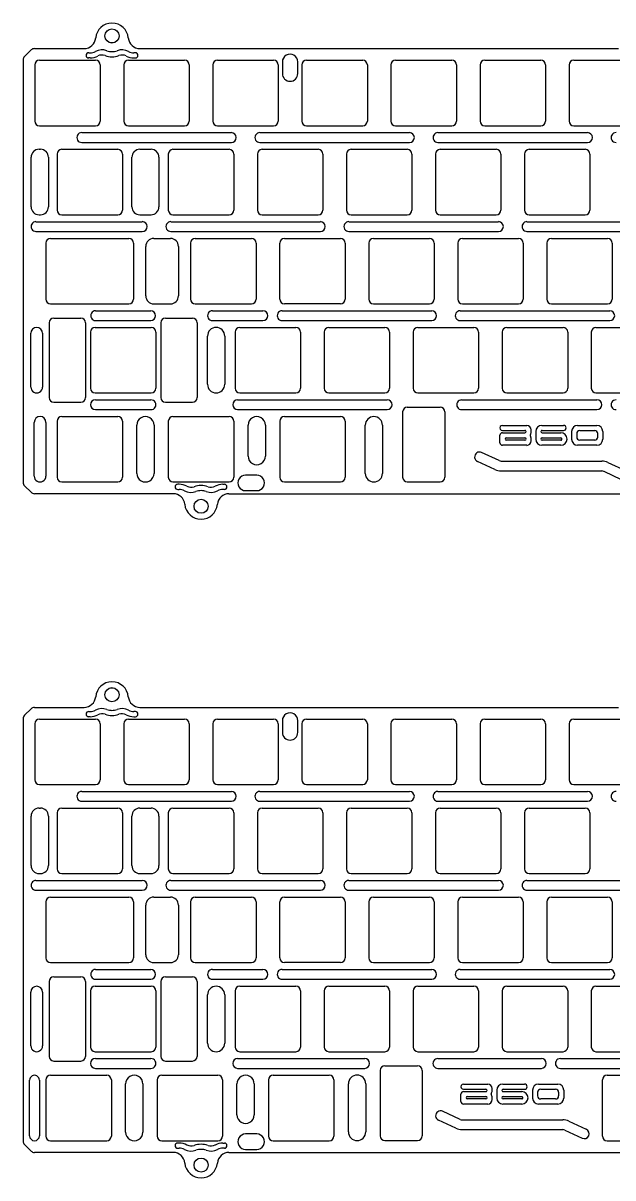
# Model space of a CAD drawing. Extents: x -143 to 143, y -343 to 53.
# Drawn here: x -142.8 to -16.7, y -193.9 to 53 of the extents above; entities that cross this region are included whole.
import ezdxf

# ---------------------------------------------------------------- set-up
doc = ezdxf.new("R2010")
doc.units = 0
doc.header["$MEASUREMENT"] = 0
doc.linetypes.add('solid', pattern=[0])

msp = doc.modelspace()

# ---------------------------------------------------------------- linework, layer by layer
at = {"linetype": 'solid'}
for p, q in [((-142.56, 45.89), (-141.14, 47.31)), ((-140.44, 47.6), (-129.8, 47.6)), ((-117.85, 47.6), (-15.5, 47.6)), ((-142.85, 45.19), (-142.85, -45.19)), ((-139.35, 45.1), (-127.35, 45.1)), ((-128.51, 45.6), (-128.83, 45.6)), ((-128.82, 46.7), (-128.51, 46.7)), ((-120.3, 45.1), (-108.3, 45.1)), ((-118.83, 46.7), (-119.14, 46.7)), ((-119.14, 45.6), (-118.82, 45.6)), ((-101.25, 45.1), (-89.25, 45.1)), ((-87.38, 44.75), (-87.38, 42.25)), ((-84.08, 42.25), (-84.08, 44.75)), ((-82.2, 45.1), (-70.2, 45.1)), ((-63.15, 45.1), (-51.15, 45.1)), ((-44.1, 45.1), (-32.1, 45.1)), ((-25.05, 45.1), (-13.05, 45.1)), ((-140.35, 44.1), (-140.35, 32.1)), ((-126.35, 44.1), (-126.35, 32.1)), ((-121.3, 44.1), (-121.3, 32.1)), ((-107.3, 44.1), (-107.3, 32.1)), ((-102.25, 44.1), (-102.25, 32.1)), ((-88.25, 44.1), (-88.25, 32.1)), ((-83.2, 44.1), (-83.2, 32.1)), ((-69.2, 44.1), (-69.2, 32.1)), ((-64.15, 44.1), (-64.15, 32.1)), ((-50.15, 44.1), (-50.15, 32.1)), ((-45.1, 44.1), (-45.1, 32.1)), ((-31.1, 44.1), (-31.1, 32.1)), ((-26.05, 44.1), (-26.05, 32.1)), ((-139.35, 31.1), (-127.35, 31.1)), ((-120.3, 31.1), (-108.3, 31.1)), ((-101.25, 31.1), (-89.25, 31.1)), ((-82.2, 31.1), (-70.2, 31.1)), ((-63.15, 31.1), (-51.15, 31.1)), ((-44.1, 31.1), (-32.1, 31.1)), ((-25.05, 31.1), (-13.05, 31.1)), ((-130.3, 29.62), (-98.3, 29.62)), ((-130.3, 27.52), (-98.3, 27.52)), ((-92.2, 29.62), (-60.2, 29.62)), ((-92.2, 27.52), (-60.2, 27.52)), ((-54.1, 29.62), (-22.1, 29.62)), ((-54.1, 27.52), (-22.1, 27.52)), ((-139.44, 26.05), (-139.14, 26.05)), ((-135.59, 25.05), (-135.59, 13.05)), ((-134.59, 26.05), (-122.59, 26.05)), ((-121.59, 25.05), (-121.59, 13.05)), ((-117.88, 26.05), (-115.48, 26.05)), ((-111.78, 25.05), (-111.78, 13.05)), ((-110.78, 26.05), (-98.78, 26.05)), ((-97.78, 25.05), (-97.78, 13.05)), ((-92.72, 25.05), (-92.72, 13.05)), ((-91.72, 26.05), (-79.72, 26.05)), ((-78.72, 25.05), (-78.72, 13.05)), ((-73.67, 25.05), (-73.67, 13.05)), ((-72.67, 26.05), (-60.67, 26.05)), ((-59.67, 25.05), (-59.67, 13.05)), ((-54.62, 25.05), (-54.62, 13.05)), ((-53.62, 26.05), (-41.62, 26.05)), ((-40.62, 25.05), (-40.62, 13.05)), ((-35.58, 25.05), (-35.58, 13.05)), ((-34.58, 26.05), (-22.57, 26.05)), ((-21.57, 25.05), (-21.57, 13.05)), ((-141.14, 13.75), (-141.14, 24.35)), ((-137.44, 24.35), (-137.44, 13.75)), ((-119.58, 13.75), (-119.58, 24.35)), ((-113.78, 24.35), (-113.78, 13.75)), ((-140.09, 10.57), (-117.35, 10.57)), ((-139.44, 12.05), (-139.14, 12.05)), ((-134.59, 12.05), (-122.59, 12.05)), ((-117.88, 12.05), (-115.48, 12.05)), ((-111.25, 10.57), (-79.25, 10.57)), ((-110.78, 12.05), (-98.78, 12.05)), ((-91.72, 12.05), (-79.72, 12.05)), ((-73.15, 10.57), (-41.15, 10.57)), ((-72.67, 12.05), (-60.67, 12.05)), ((-53.62, 12.05), (-41.62, 12.05)), ((-35.05, 10.57), (-3.05, 10.57)), ((-34.58, 12.05), (-22.57, 12.05)), ((-140.09, 8.47), (-117.35, 8.47)), ((-111.25, 8.47), (-79.25, 8.47)), ((-73.15, 8.47), (-41.15, 8.47)), ((-35.05, 8.47), (-3.05, 8.47)), ((-137.97, 6), (-137.97, -6)), ((-136.97, 7), (-120.21, 7)), ((-119.21, 6), (-119.21, -6)), ((-116.61, -5.3), (-116.61, 5.3)), ((-114.91, 7), (-111.31, 7)), ((-109.61, 5.3), (-109.61, -5.3)), ((-107.01, 6), (-107.01, -6)), ((-106.01, 7), (-94.01, 7)), ((-93.01, 6), (-93.01, -6)), ((-87.96, -6), (-87.96, 6)), ((-86.96, 7), (-74.96, 7)), ((-73.96, 6), (-73.96, -6)), ((-68.91, 6), (-68.91, -6)), ((-67.91, 7), (-55.91, 7)), ((-54.91, 6), (-54.91, -6)), ((-49.86, 6), (-49.86, -6)), ((-48.86, 7), (-36.86, 7)), ((-35.86, 6), (-35.86, -6)), ((-30.81, 6), (-30.81, -6)), ((-29.81, 7), (-17.81, 7)), ((-16.81, 6), (-16.81, -6)), ((-136.97, -7), (-120.21, -7)), ((-114.91, -7), (-111.31, -7)), ((-106.01, -7), (-94.01, -7)), ((-74.96, -7), (-86.96, -7)), ((-67.91, -7), (-55.91, -7)), ((-48.86, -7), (-36.86, -7)), ((-29.81, -7), (-17.81, -7)), ((-127.34, -8.47), (-115.54, -8.47)), ((-102.34, -8.47), (-91.54, -8.47)), ((-87.44, -8.47), (-55.44, -8.47)), ((-49.34, -8.47), (-17.34, -8.47)), ((-137.28, -11.05), (-137.28, -27.05)), ((-136.28, -10.05), (-130.48, -10.05)), ((-129.48, -11.05), (-129.48, -27.05)), ((-127.44, -12.05), (-115.44, -12.05)), ((-127.34, -10.57), (-115.54, -10.57)), ((-113.41, -11.05), (-113.41, -27.05)), ((-112.41, -10.05), (-106.61, -10.05)), ((-105.61, -11.05), (-105.61, -27.05)), ((-102.34, -10.57), (-91.54, -10.57)), ((-96.49, -12.05), (-84.49, -12.05)), ((-87.44, -10.57), (-55.44, -10.57)), ((-77.44, -12.05), (-65.44, -12.05)), ((-58.39, -12.05), (-46.39, -12.05)), ((-49.34, -10.57), (-17.34, -10.57)), ((-39.34, -12.05), (-27.34, -12.05)), ((-20.29, -12.05), (-8.29, -12.05)), ((-141.19, -24.8), (-141.19, -13.3)), ((-138.69, -13.3), (-138.69, -24.8)), ((-128.44, -13.05), (-128.44, -25.05)), ((-114.44, -13.05), (-114.44, -25.05)), ((-103.4, -24.2), (-103.4, -13.9)), ((-99.7, -13.9), (-99.7, -24.2)), ((-97.49, -13.05), (-97.49, -25.05)), ((-83.49, -13.05), (-83.49, -25.05)), ((-78.44, -13.05), (-78.44, -25.05)), ((-64.44, -13.05), (-64.44, -25.05)), ((-59.39, -13.05), (-59.39, -25.05)), ((-45.39, -13.05), (-45.39, -25.05)), ((-40.34, -13.05), (-40.34, -25.05)), ((-26.34, -13.05), (-26.34, -25.05)), ((-21.29, -13.05), (-21.29, -25.05)), ((-127.44, -26.05), (-115.44, -26.05)), ((-96.49, -26.05), (-84.49, -26.05)), ((-77.44, -26.05), (-65.44, -26.05)), ((-58.39, -26.05), (-46.39, -26.05)), ((-39.34, -26.05), (-27.34, -26.05)), ((-20.29, -26.05), (-8.29, -26.05)), ((-136.28, -28.05), (-130.48, -28.05)), ((-127.39, -27.53), (-115.49, -27.53)), ((-127.39, -29.63), (-115.49, -29.63)), ((-112.41, -28.05), (-106.61, -28.05)), ((-96.96, -27.53), (-64.96, -27.53)), ((-96.96, -29.63), (-64.96, -29.63)), ((-60.65, -29.1), (-53.65, -29.1)), ((-49.03, -27.53), (-20.08, -27.53)), ((-49.03, -29.63), (-20.08, -29.63)), ((-135.59, -32.1), (-135.59, -44.1)), ((-134.59, -31.1), (-122.59, -31.1)), ((-121.59, -32.1), (-121.59, -44.1)), ((-111.78, -32.1), (-111.78, -44.1)), ((-110.78, -31.1), (-98.78, -31.1)), ((-97.78, -32.1), (-97.78, -44.1)), ((-87.96, -32.1), (-87.96, -44.1)), ((-86.96, -31.1), (-74.96, -31.1)), ((-73.96, -32.1), (-73.96, -44.1)), ((-61.65, -30.1), (-61.65, -44.1)), ((-52.65, -30.1), (-52.65, -44.1)), ((-140.47, -43.85), (-140.47, -32.35)), ((-137.97, -32.35), (-137.97, -43.85)), ((-118.53, -43.25), (-118.53, -32.95)), ((-114.83, -32.95), (-114.83, -43.25)), ((-94.72, -39.55), (-94.72, -32.95)), ((-91.02, -32.95), (-91.02, -39.55)), ((-69.66, -43.25), (-69.66, -32.95)), ((-65.96, -32.95), (-65.96, -43.25)), ((-40.28, -34.58), (-35.48, -34.58)), ((-40.28, -32.99), (-35.11, -32.99)), ((-40.28, -34.09), (-35.48, -34.09)), ((-34.13, -34.39), (-34.13, -33.96)), ((-33.17, -34.28), (-33.17, -35.97)), ((-31.88, -32.99), (-27.22, -32.99)), ((-31.83, -34.09), (-27.22, -34.09)), ((-31.83, -34.58), (-27.82, -34.58)), ((-25.52, -34.28), (-25.52, -35.97)), ((-24.22, -32.99), (-20.12, -32.99)), ((-23.77, -34.09), (-20.57, -34.09)), ((-18.83, -34.28), (-18.83, -35.97)), ((-40.83, -36.71), (-40.83, -35.12)), ((-39.48, -35.67), (-35.48, -35.67)), ((-35.48, -36.16), (-39.48, -36.16)), ((-34.13, -36.29), (-34.13, -35.86)), ((-31.83, -35.67), (-27.82, -35.67)), ((-27.82, -36.16), (-31.83, -36.16)), ((-24.42, -34.74), (-24.42, -35.51)), ((-20.57, -36.16), (-23.77, -36.16)), ((-19.93, -34.74), (-19.93, -35.51)), ((-41.03, -40.53), (-44.76, -38.79)), ((-35.11, -37.26), (-40.28, -37.26)), ((-27.82, -37.26), (-31.88, -37.26)), ((-20.12, -37.26), (-24.22, -37.26)), ((-41.91, -42.43), (-45.64, -40.7)), ((-40.6, -40.62), (-19.05, -40.62)), ((-17.74, -40.92), (-14.01, -42.65)), ((-92.87, -43.65), (-95.25, -43.65)), ((-40.6, -42.72), (-19.05, -42.72)), ((-18.62, -42.82), (-14.89, -44.56)), ((-142.56, -45.89), (-141.14, -47.31)), ((-134.59, -45.1), (-122.59, -45.1)), ((-110.78, -45.1), (-98.78, -45.1)), ((-109.46, -45.6), (-109.78, -45.6)), ((-109.78, -46.7), (-109.46, -46.7)), ((-100.09, -45.6), (-99.77, -45.6)), ((-99.78, -46.7), (-100.09, -46.7)), ((-86.96, -45.1), (-74.96, -45.1)), ((-60.65, -45.1), (-53.65, -45.1)), ((-110.75, -47.6), (-140.44, -47.6)), ((-98.8, -47.6), (98.8, -47.6)), ((-95.25, -46.95), (-92.87, -46.95)), ((-142.56, -95), (-141.14, -93.59)), ((-140.44, -93.3), (-129.8, -93.3)), ((-117.85, -93.3), (-15.5, -93.3)), ((-142.85, -95.71), (-142.85, -186.08)), ((-139.35, -95.8), (-127.35, -95.8)), ((-128.51, -95.3), (-128.83, -95.3)), ((-128.82, -94.2), (-128.51, -94.2)), ((-120.3, -95.8), (-108.3, -95.8)), ((-118.83, -94.2), (-119.14, -94.2)), ((-119.14, -95.3), (-118.82, -95.3)), ((-101.25, -95.8), (-89.25, -95.8)), ((-87.38, -96.15), (-87.38, -98.65)), ((-84.08, -98.65), (-84.08, -96.15)), ((-82.2, -95.8), (-70.2, -95.8)), ((-63.15, -95.8), (-51.15, -95.8)), ((-44.1, -95.8), (-32.1, -95.8)), ((-25.05, -95.8), (-13.05, -95.8)), ((-140.35, -96.8), (-140.35, -108.8)), ((-126.35, -96.8), (-126.35, -108.8)), ((-121.3, -96.8), (-121.3, -108.8)), ((-107.3, -96.8), (-107.3, -108.8)), ((-102.25, -96.8), (-102.25, -108.8)), ((-88.25, -96.8), (-88.25, -108.8)), ((-83.2, -96.8), (-83.2, -108.8)), ((-69.2, -96.8), (-69.2, -108.8)), ((-64.15, -96.8), (-64.15, -108.8)), ((-50.15, -96.8), (-50.15, -108.8)), ((-45.1, -96.8), (-45.1, -108.8)), ((-31.1, -96.8), (-31.1, -108.8)), ((-26.05, -96.8), (-26.05, -108.8)), ((-139.35, -109.8), (-127.35, -109.8)), ((-120.3, -109.8), (-108.3, -109.8)), ((-101.25, -109.8), (-89.25, -109.8)), ((-82.2, -109.8), (-70.2, -109.8)), ((-63.15, -109.8), (-51.15, -109.8)), ((-44.1, -109.8), (-32.1, -109.8)), ((-25.05, -109.8), (-13.05, -109.8)), ((-130.3, -111.27), (-98.3, -111.27)), ((-130.3, -113.37), (-98.3, -113.37)), ((-92.2, -111.27), (-60.2, -111.27)), ((-92.2, -113.37), (-60.2, -113.37)), ((-54.1, -111.27), (-22.1, -111.27)), ((-54.1, -113.37), (-22.1, -113.37)), ((-139.44, -114.85), (-139.14, -114.85)), ((-135.59, -115.85), (-135.59, -127.85)), ((-134.59, -114.85), (-122.59, -114.85)), ((-121.59, -115.85), (-121.59, -127.85)), ((-117.88, -114.85), (-115.48, -114.85)), ((-111.78, -115.85), (-111.78, -127.85)), ((-110.78, -114.85), (-98.78, -114.85)), ((-97.78, -115.85), (-97.78, -127.85)), ((-92.72, -115.85), (-92.72, -127.85)), ((-91.72, -114.85), (-79.72, -114.85)), ((-78.72, -115.85), (-78.72, -127.85)), ((-73.67, -115.85), (-73.67, -127.85)), ((-72.67, -114.85), (-60.67, -114.85)), ((-59.67, -115.85), (-59.67, -127.85)), ((-54.62, -115.85), (-54.62, -127.85)), ((-53.62, -114.85), (-41.62, -114.85)), ((-40.62, -115.85), (-40.62, -127.85)), ((-35.58, -115.85), (-35.58, -127.85)), ((-34.58, -114.85), (-22.57, -114.85)), ((-21.57, -115.85), (-21.57, -127.85)), ((-141.14, -127.15), (-141.14, -116.55)), ((-137.44, -116.55), (-137.44, -127.15)), ((-119.58, -127.15), (-119.58, -116.55)), ((-113.78, -116.55), (-113.78, -127.15)), ((-140.09, -130.32), (-117.35, -130.32)), ((-139.44, -128.85), (-139.14, -128.85)), ((-134.59, -128.85), (-122.59, -128.85)), ((-117.88, -128.85), (-115.48, -128.85)), ((-111.25, -130.32), (-79.25, -130.32)), ((-110.78, -128.85), (-98.78, -128.85)), ((-91.72, -128.85), (-79.72, -128.85)), ((-73.15, -130.32), (-41.15, -130.32)), ((-72.67, -128.85), (-60.67, -128.85)), ((-53.62, -128.85), (-41.62, -128.85)), ((-35.05, -130.32), (-3.05, -130.32)), ((-34.58, -128.85), (-22.57, -128.85)), ((-140.09, -132.42), (-117.35, -132.42)), ((-111.25, -132.42), (-79.25, -132.42)), ((-73.15, -132.42), (-41.15, -132.42)), ((-35.05, -132.42), (-3.05, -132.42)), ((-137.97, -134.9), (-137.97, -146.9)), ((-136.97, -133.9), (-120.21, -133.9)), ((-119.21, -134.9), (-119.21, -146.9)), ((-116.61, -146.2), (-116.61, -135.6)), ((-114.91, -133.9), (-111.31, -133.9)), ((-109.61, -135.6), (-109.61, -146.2)), ((-107.01, -134.9), (-107.01, -146.9)), ((-106.01, -133.9), (-94.01, -133.9)), ((-93.01, -134.9), (-93.01, -146.9)), ((-87.96, -146.9), (-87.96, -134.9)), ((-86.96, -133.9), (-74.96, -133.9)), ((-73.96, -134.9), (-73.96, -146.9)), ((-68.91, -134.9), (-68.91, -146.9)), ((-67.91, -133.9), (-55.91, -133.9)), ((-54.91, -134.9), (-54.91, -146.9)), ((-49.86, -134.9), (-49.86, -146.9)), ((-48.86, -133.9), (-36.86, -133.9)), ((-35.86, -134.9), (-35.86, -146.9)), ((-30.81, -134.9), (-30.81, -146.9)), ((-29.81, -133.9), (-17.81, -133.9)), ((-16.81, -134.9), (-16.81, -146.9)), ((-136.97, -147.9), (-120.21, -147.9)), ((-114.91, -147.9), (-111.31, -147.9)), ((-106.01, -147.9), (-94.01, -147.9)), ((-74.96, -147.9), (-86.96, -147.9)), ((-67.91, -147.9), (-55.91, -147.9)), ((-48.86, -147.9), (-36.86, -147.9)), ((-29.81, -147.9), (-17.81, -147.9)), ((-127.34, -149.37), (-115.54, -149.37)), ((-102.34, -149.37), (-91.54, -149.37)), ((-87.44, -149.37), (-55.44, -149.37)), ((-49.34, -149.37), (-17.34, -149.37)), ((-137.28, -151.95), (-137.28, -167.95)), ((-136.28, -150.95), (-130.48, -150.95)), ((-129.48, -151.95), (-129.48, -167.95)), ((-127.44, -152.95), (-115.44, -152.95)), ((-127.34, -151.47), (-115.54, -151.47)), ((-113.41, -151.95), (-113.41, -167.95)), ((-112.41, -150.95), (-106.61, -150.95)), ((-105.61, -151.95), (-105.61, -167.95)), ((-102.34, -151.47), (-91.54, -151.47)), ((-96.49, -152.95), (-84.49, -152.95)), ((-87.44, -151.47), (-55.44, -151.47)), ((-77.44, -152.95), (-65.44, -152.95)), ((-58.39, -152.95), (-46.39, -152.95)), ((-49.34, -151.47), (-17.34, -151.47)), ((-39.34, -152.95), (-27.34, -152.95)), ((-20.29, -152.95), (-8.29, -152.95)), ((-141.19, -165.7), (-141.19, -154.2)), ((-138.69, -154.2), (-138.69, -165.7)), ((-128.44, -153.95), (-128.44, -165.95)), ((-114.44, -153.95), (-114.44, -165.95)), ((-103.4, -165.1), (-103.4, -154.8)), ((-99.7, -154.8), (-99.7, -165.1)), ((-97.49, -153.95), (-97.49, -165.95)), ((-83.49, -153.95), (-83.49, -165.95)), ((-78.44, -153.95), (-78.44, -165.95)), ((-64.44, -153.95), (-64.44, -165.95)), ((-59.39, -153.95), (-59.39, -165.95)), ((-45.39, -153.95), (-45.39, -165.95)), ((-40.34, -153.95), (-40.34, -165.95)), ((-26.34, -153.95), (-26.34, -165.95)), ((-21.29, -153.95), (-21.29, -165.95)), ((-127.44, -166.95), (-115.44, -166.95)), ((-96.49, -166.95), (-84.49, -166.95)), ((-77.44, -166.95), (-65.44, -166.95)), ((-58.39, -166.95), (-46.39, -166.95)), ((-39.34, -166.95), (-27.34, -166.95)), ((-20.29, -166.95), (-8.29, -166.95)), ((-136.28, -168.95), (-130.48, -168.95)), ((-127.39, -168.42), (-115.49, -168.42)), ((-112.41, -168.95), (-106.61, -168.95)), ((-96.96, -168.42), (-69.76, -168.42)), ((-65.44, -169.96), (-58.44, -169.96)), ((-54.13, -168.42), (-31.98, -168.42)), ((-27.91, -168.42), (4.09, -168.42)), ((-136.97, -172), (-124.97, -172)), ((-127.39, -170.52), (-115.49, -170.52)), ((-113.16, -172), (-101.16, -172)), ((-96.96, -170.52), (-69.76, -170.52)), ((-89.34, -172), (-77.34, -172)), ((-66.44, -170.96), (-66.44, -184.96)), ((-57.44, -170.96), (-57.44, -184.96)), ((-54.13, -170.52), (-31.98, -170.52)), ((-27.91, -170.52), (4.09, -170.52)), ((-17.91, -172), (-5.91, -172)), ((-141.46, -184.95), (-141.46, -173.05)), ((-139.36, -173.05), (-139.36, -184.95)), ((-137.97, -173), (-137.97, -185)), ((-123.97, -173), (-123.97, -185)), ((-120.91, -184.15), (-120.91, -173.85)), ((-117.21, -173.85), (-117.21, -184.15)), ((-114.16, -173), (-114.16, -185)), ((-100.16, -173), (-100.16, -185)), ((-97.1, -180.45), (-97.1, -173.85)), ((-93.4, -173.85), (-93.4, -180.45)), ((-90.34, -173), (-90.34, -185)), ((-76.34, -173), (-76.34, -185)), ((-73.24, -184.11), (-73.24, -173.81)), ((-69.54, -173.81), (-69.54, -184.11)), ((-48.63, -173.89), (-43.46, -173.89)), ((-48.63, -174.99), (-43.83, -174.99)), ((-42.48, -175.29), (-42.48, -174.86)), ((-41.52, -175.18), (-41.52, -176.86)), ((-40.23, -173.89), (-35.57, -173.89)), ((-40.18, -174.99), (-35.57, -174.99)), ((-33.87, -175.18), (-33.87, -176.86)), ((-32.57, -173.89), (-28.47, -173.89)), ((-32.12, -174.99), (-28.92, -174.99)), ((-27.18, -175.18), (-27.18, -176.86)), ((-18.91, -185), (-18.91, -173)), ((-49.18, -177.61), (-49.18, -176.02)), ((-48.63, -175.47), (-43.83, -175.47)), ((-47.83, -176.57), (-43.83, -176.57)), ((-43.83, -177.06), (-47.83, -177.06)), ((-42.48, -177.19), (-42.48, -176.75)), ((-40.18, -175.47), (-36.17, -175.47)), ((-40.18, -176.57), (-36.17, -176.57)), ((-36.17, -177.06), (-40.18, -177.06)), ((-32.77, -175.63), (-32.77, -176.41)), ((-28.92, -177.06), (-32.12, -177.06)), ((-28.28, -175.63), (-28.28, -176.41)), ((-49.38, -181.43), (-53.11, -179.69)), ((-43.46, -178.16), (-48.63, -178.16)), ((-36.17, -178.16), (-40.23, -178.16)), ((-28.47, -178.16), (-32.57, -178.16)), ((-50.26, -183.33), (-53.99, -181.59)), ((-48.95, -181.52), (-27.4, -181.52)), ((-26.09, -181.81), (-22.36, -183.55)), ((-92.87, -184.55), (-95.25, -184.55)), ((-48.95, -183.62), (-27.4, -183.62)), ((-26.97, -183.72), (-23.24, -185.45)), ((-142.56, -186.79), (-141.14, -188.2)), ((-136.97, -186), (-124.97, -186)), ((-113.16, -186), (-101.16, -186)), ((-109.46, -186.5), (-109.78, -186.5)), ((-109.78, -187.6), (-109.46, -187.6)), ((-100.09, -186.5), (-99.77, -186.5)), ((-99.78, -187.6), (-100.09, -187.6)), ((-89.34, -186), (-77.34, -186)), ((-65.44, -185.96), (-58.44, -185.96)), ((-17.91, -186), (-5.91, -186)), ((-110.75, -188.5), (-140.44, -188.5)), ((-98.8, -188.5), (98.8, -188.5)), ((-95.25, -187.85), (-92.87, -187.85))]:
    msp.add_line(p, q, dxfattribs=at)
for centre, radius in [((-123.83, 50.3), 1.51), ((-123.83, 50.3), 1.5), ((-104.78, -50.3), 1.5), ((-123.83, -90.6), 1.51), ((-123.83, -90.6), 1.5), ((-104.78, -191.2), 1.5)]:
    msp.add_circle(centre, radius, dxfattribs=at)
for centre, radius, start, end in [((-123.83, 49.55), 3.5, 5.2595, 174.7405), ((-129.8, 50.1), 2.5, 270, 354.7405), ((-117.85, 50.1), 2.5, 185.2595, 270), ((-140.44, 46.6), 1, 90, 135), ((-128.51, 49.2), 2.5, 270, 297.6161), ((-125.96, 44.33), 3, 70.0086, 117.6161), ((-123.83, 50.2), 3.25, 250.0086, 270), ((-123.83, 50.2), 3.25, 270, 289.9914), ((-121.69, 44.33), 3, 62.3839, 109.9914), ((-119.14, 49.2), 2.5, 242.3839, 270), ((-141.85, 45.19), 1, 135, 180), ((-139.35, 44.1), 1, 90, 180), ((-128.82, 46.15), 0.55, 90, 269.9046), ((-128.51, 49.2), 3.6, 270, 297.6161), ((-127.35, 44.1), 1, 360, 450), ((-125.96, 44.33), 1.9, 70.0086, 117.6161), ((-123.83, 50.2), 4.35, 250.0086, 270), ((-123.83, 50.2), 4.35, 270, 289.9914), ((-121.69, 44.33), 1.9, 62.3839, 109.9914), ((-120.3, 44.1), 1, 90, 180), ((-119.14, 49.2), 3.6, 242.3839, 270), ((-118.83, 46.15), 0.55, -89.9046, 90), ((-108.3, 44.1), 1, 0, 90), ((-101.25, 44.1), 1, 90, 180), ((-89.25, 44.1), 1, 0, 90), ((-85.73, 44.75), 1.65, 359.9146, 540.1045), ((-82.2, 44.1), 1, 90, 180), ((-70.2, 44.1), 1, 0, 90), ((-63.15, 44.1), 1, 90, 180), ((-51.15, 44.1), 1, 0, 90), ((-44.1, 44.1), 1, 90, 180), ((-32.1, 44.1), 1, 0, 90), ((-25.05, 44.1), 1, 90, 180), ((-85.73, 42.25), 1.65, 180.1045, 359.9146), ((-139.35, 32.1), 1, 180, 270), ((-127.35, 32.1), 1, 270, 360), ((-120.3, 32.1), 1, 180, 270), ((-108.3, 32.1), 1, 270, 360), ((-101.25, 32.1), 1, 180, 270), ((-89.25, 32.1), 1, 270, 360), ((-82.2, 32.1), 1, 180, 270), ((-70.2, 32.1), 1, 270, 360), ((-63.15, 32.1), 1, 180, 270), ((-51.15, 32.1), 1, 270, 360), ((-44.1, 32.1), 1, 180, 270), ((-32.1, 32.1), 1, 270, 360), ((-25.05, 32.1), 1, 180, 270), ((-130.3, 28.57), 1.05, 89.9982, 270.0018), ((-98.3, 28.57), 1.05, -90, 90), ((-92.2, 28.57), 1.05, 89.9982, 270.0018), ((-60.2, 28.57), 1.05, -90, 90), ((-54.1, 28.57), 1.05, 89.9982, 270.0018), ((-22.1, 28.57), 1.05, -90, 90), ((-16, 28.57), 1.05, 89.9982, 270.0018), ((-139.44, 24.35), 1.7, 90, 180), ((-139.14, 24.35), 1.7, 0, 90), ((-134.59, 25.05), 1, 90, 180), ((-122.59, 25.05), 1, 0, 90), ((-117.88, 24.35), 1.7, 90, 180), ((-115.48, 24.35), 1.7, 360, 450), ((-110.78, 25.05), 1, 90, 180), ((-98.78, 25.05), 1, 0, 90), ((-91.72, 25.05), 1, 90, 180), ((-79.72, 25.05), 1, 0, 90), ((-72.67, 25.05), 1, 90, 180), ((-60.67, 25.05), 1, 0, 90), ((-53.62, 25.05), 1, 90, 180), ((-41.62, 25.05), 1, 0, 90), ((-34.58, 25.05), 1, 90, 180), ((-22.57, 25.05), 1, 0, 90), ((-139.44, 13.75), 1.7, 180, 270), ((-139.14, 13.75), 1.7, 270, 360), ((-134.59, 13.05), 1, 180, 270), ((-122.59, 13.05), 1, 270, 360), ((-117.88, 13.75), 1.7, 180, 270), ((-115.48, 13.75), 1.7, 270, 360), ((-110.78, 13.05), 1, 180, 270), ((-98.78, 13.05), 1, 270, 360), ((-91.72, 13.05), 1, 180, 270), ((-79.72, 13.05), 1, 270, 360), ((-72.67, 13.05), 1, 180, 270), ((-60.67, 13.05), 1, 270, 360), ((-53.62, 13.05), 1, 180, 270), ((-41.62, 13.05), 1, 270, 360), ((-34.58, 13.05), 1, 180, 270), ((-22.57, 13.05), 1, 270, 360), ((-140.09, 9.53), 1.05, 89.9994, 270.0006), ((-117.35, 9.53), 1.05, -90, 90), ((-111.25, 9.53), 1.05, 89.9982, 270.0018), ((-79.25, 9.53), 1.05, -90, 90), ((-73.15, 9.53), 1.05, 89.9982, 270.0018), ((-41.15, 9.53), 1.05, -90, 90), ((-35.05, 9.53), 1.05, 89.9982, 270.0018), ((-136.97, 6), 1, 90, 180), ((-120.21, 6), 1, 0, 90), ((-114.91, 5.3), 1.7, 90, 180), ((-111.31, 5.3), 1.7, 0, 90), ((-106.01, 6), 1, 90, 180), ((-94.01, 6), 1, 0, 90), ((-86.96, 6), 1, 90, 180), ((-74.96, 6), 1, 360, 450), ((-67.91, 6), 1, 90, 180), ((-55.91, 6), 1, 0, 90), ((-48.86, 6), 1, 90, 180), ((-36.86, 6), 1, 0, 90), ((-29.81, 6), 1, 90, 180), ((-17.81, 6), 1, 0, 90), ((-136.97, -6), 1, 180, 270), ((-120.21, -6), 1, 270, 360), ((-114.91, -5.3), 1.7, 180, 270), ((-111.31, -5.3), 1.7, 270, 360), ((-106.01, -6), 1, 180, 270), ((-94.01, -6), 1, 270, 360), ((-86.96, -6), 1, 180, 270), ((-74.96, -6), 1, 270, 360), ((-67.91, -6), 1, 180, 270), ((-55.91, -6), 1, 270, 360), ((-48.86, -6), 1, 180, 270), ((-36.86, -6), 1, 270, 360), ((-29.81, -6), 1, 180, 270), ((-17.81, -6), 1, 270, 360), ((-127.34, -9.53), 1.05, 89.9982, 270.0018), ((-115.54, -9.53), 1.05, -90, 90), ((-102.34, -9.53), 1.05, 89.9982, 270.0018), ((-91.54, -9.53), 1.05, -90, 90), ((-87.44, -9.53), 1.05, 89.9982, 270.0018), ((-55.44, -9.53), 1.05, -90, 90), ((-49.34, -9.53), 1.05, 89.9982, 270.0018), ((-17.34, -9.53), 1.05, -90, 90), ((-139.94, -13.3), 1.25, 359.9997, 539.9997), ((-136.28, -11.05), 1, 90, 180), ((-130.48, -11.05), 1, 360, 450), ((-127.44, -13.05), 1, 90, 180), ((-115.44, -13.05), 1, 0, 90), ((-112.41, -11.05), 1, 90, 180), ((-106.61, -11.05), 1, 360, 450), ((-101.55, -13.9), 1.85, 0, 180), ((-96.49, -13.05), 1, 90, 180), ((-84.49, -13.05), 1, 0, 90), ((-77.44, -13.05), 1, 90, 180), ((-65.44, -13.05), 1, 0, 90), ((-58.39, -13.05), 1, 90, 180), ((-46.39, -13.05), 1, 0, 90), ((-39.34, -13.05), 1, 90, 180), ((-27.34, -13.05), 1, 0, 90), ((-20.29, -13.05), 1, 90, 180), ((-101.55, -24.2), 1.85, -180, 0), ((-139.94, -24.8), 1.25, 179.9977, 360.0023), ((-136.28, -27.05), 1, 180, 270), ((-130.48, -27.05), 1, 270, 360), ((-127.44, -25.05), 1, 180, 270), ((-115.44, -25.05), 1, 270, 360), ((-112.41, -27.05), 1, 180, 270), ((-106.61, -27.05), 1, 270, 360), ((-96.49, -25.05), 1, 180, 270), ((-84.49, -25.05), 1, 270, 360), ((-77.44, -25.05), 1, 180, 270), ((-65.44, -25.05), 1, 270, 360), ((-58.39, -25.05), 1, 180, 270), ((-46.39, -25.05), 1, 270, 360), ((-39.34, -25.05), 1, 180, 270), ((-27.34, -25.05), 1, 270, 360), ((-20.29, -25.05), 1, 180, 270), ((-127.39, -28.58), 1.05, 90, 270), ((-115.49, -28.58), 1.05, 269.9967, 450.0033), ((-96.96, -28.58), 1.05, 90.0018, 270.0018), ((-64.96, -28.58), 1.05, -90, 90), ((-60.65, -30.1), 1, 90, 180), ((-53.65, -30.1), 1, 360, 450), ((-49.03, -28.58), 1.05, 89.9982, 270.0018), ((-20.08, -28.58), 1.05, -90, 90), ((-16, -28.58), 1.05, 89.9982, 270.0018), ((-139.22, -32.35), 1.25, 359.9997, 539.9997), ((-134.59, -32.1), 1, 90, 180), ((-122.59, -32.1), 1, 0, 90), ((-116.68, -32.95), 1.85, -0.0005, 180.0005), ((-110.78, -32.1), 1, 90, 180), ((-98.78, -32.1), 1, 0, 90), ((-92.87, -32.95), 1.85, -0.0004, 180.0004), ((-86.96, -32.1), 1, 90, 180), ((-74.96, -32.1), 1, 0, 90), ((-67.81, -32.95), 1.85, 0, 180), ((-40.28, -33.54), 0.55, 89.9992, 270.0008), ((-40.28, -35.12), 0.55, 90, 180), ((-35.48, -34.33), 0.243, -90.0064, 90.0064), ((-35.11, -33.96), 0.971, 0, 90), ((-35.11, -34.39), 0.971, 321.0576, 360), ((-31.88, -34.28), 1.29, 90, 180), ((-31.83, -34.33), 0.243, 89.9994, 270.0006), ((-27.82, -35.92), 1.34, -90, 90), ((-27.22, -33.54), 0.55, -89.9993, 90.0007), ((-24.22, -34.28), 1.29, 90, 180), ((-23.77, -34.74), 0.647, 90, 180), ((-20.57, -34.74), 0.647, 360, 450), ((-20.12, -34.28), 1.29, 360, 450), ((-40.28, -36.71), 0.55, 180, 270), ((-39.48, -35.92), 0.243, 90, 270), ((-35.48, -35.92), 0.243, 270, 450), ((-35.11, -36.29), 0.971, 270, 360), ((-34.2, -35.12), 0.194, 141.0576, 218.9424), ((-35.11, -35.86), 0.971, 0, 38.9424), ((-31.88, -35.97), 1.29, 180, 270), ((-31.83, -35.92), 0.243, 90.0001, 270.0001), ((-27.82, -35.92), 0.243, 269.9978, 450.0022), ((-24.22, -35.97), 1.29, 180, 270), ((-23.77, -35.51), 0.647, 180, 270), ((-20.57, -35.51), 0.647, 270, 360), ((-20.12, -35.97), 1.29, 270, 360), ((-45.2, -39.74), 1.05, 64.9999, 245.0001), ((-92.87, -39.55), 1.85, -180.0014, 0.0014), ((-40.6, -39.62), 1, 245, 270), ((-19.05, -43.73), 3.1, 65, 90), ((-139.22, -43.85), 1.25, 179.9977, 360.0023), ((-134.59, -44.1), 1, 180, 270), ((-122.59, -44.1), 1, 270, 360), ((-116.68, -43.25), 1.85, -180.0001, 0.0001), ((-110.78, -44.1), 1, 180, 270), ((-98.78, -44.1), 1, 270, 360), ((-95.25, -45.3), 1.65, 89.9449, 270), ((-92.87, -45.3), 1.65, 270, 450.0551), ((-86.96, -44.1), 1, 180, 270), ((-74.96, -44.1), 1, 270, 360), ((-67.81, -43.25), 1.85, -180, 0), ((-60.65, -44.1), 1, 180, 270), ((-53.65, -44.1), 1, 270, 360), ((-40.6, -39.62), 3.1, 245, 270), ((-19.05, -43.73), 1, 65, 90), ((-141.85, -45.19), 1, 180, 225), ((-109.78, -46.15), 0.55, 90.0954, 270), ((-109.46, -49.2), 3.6, 62.3839, 90), ((-109.46, -49.2), 2.5, 62.3839, 90), ((-106.91, -44.33), 1.9, 242.3839, 289.9914), ((-104.78, -50.2), 4.35, 90, 109.9914), ((-104.78, -50.2), 4.35, 70.0086, 90), ((-102.64, -44.33), 1.9, 250.0086, 297.6161), ((-100.09, -49.2), 3.6, 90, 117.6161), ((-100.09, -49.2), 2.5, 90, 117.6161), ((-99.78, -46.15), 0.55, 270, 449.9046), ((-140.44, -46.6), 1, 225, 270), ((-110.75, -50.1), 2.5, 5.2595, 90), ((-106.91, -44.33), 3, 242.3839, 289.9914), ((-104.78, -50.2), 3.25, 90, 109.9914), ((-104.78, -50.2), 3.25, 70.0086, 90), ((-102.64, -44.33), 3, 250.0086, 297.6161), ((-98.8, -50.1), 2.5, 90, 174.7405), ((-104.78, -49.55), 3.5, 185.2595, 354.7405), ((-123.83, -91.35), 3.5, 5.2595, 174.7405), ((-129.8, -90.8), 2.5, 270, 354.7405), ((-117.85, -90.8), 2.5, 185.2595, 270), ((-140.44, -94.3), 1, 90, 135), ((-125.96, -96.57), 3, 70.0086, 117.6161), ((-123.83, -90.7), 3.25, 250.0086, 270), ((-123.83, -90.7), 3.25, 270, 289.9914), ((-121.69, -96.57), 3, 62.3839, 109.9914), ((-141.85, -95.71), 1, 135, 180), ((-139.35, -96.8), 1, 90, 180), ((-128.82, -94.75), 0.55, 90, 269.9046), ((-128.51, -91.7), 2.5, 270, 297.6161), ((-128.51, -91.7), 3.6, 270, 297.6161), ((-127.35, -96.8), 1, 360, 90), ((-125.96, -96.57), 1.9, 70.0086, 117.6161), ((-123.83, -90.7), 4.35, 250.0086, 270), ((-123.83, -90.7), 4.35, 270, 289.9914), ((-121.69, -96.57), 1.9, 62.3839, 109.9914), ((-120.3, -96.8), 1, 90, 180), ((-119.14, -91.7), 3.6, 242.3839, 270), ((-119.14, -91.7), 2.5, 242.3839, 270), ((-118.83, -94.75), 0.55, 270.0954, 90), ((-108.3, -96.8), 1, 0, 90), ((-101.25, -96.8), 1, 90, 180), ((-89.25, -96.8), 1, 0, 90), ((-85.73, -96.15), 1.65, 359.9146, 180.1045), ((-82.2, -96.8), 1, 90, 180), ((-70.2, -96.8), 1, 0, 90), ((-63.15, -96.8), 1, 90, 180), ((-51.15, -96.8), 1, 0, 90), ((-44.1, -96.8), 1, 90, 180), ((-32.1, -96.8), 1, 0, 90), ((-25.05, -96.8), 1, 90, 180), ((-85.73, -98.65), 1.65, 180.1045, 359.9146), ((-139.35, -108.8), 1, 180, 270), ((-127.35, -108.8), 1, 270, 0), ((-120.3, -108.8), 1, 180, 270), ((-108.3, -108.8), 1, 270, 0), ((-101.25, -108.8), 1, 180, 270), ((-89.25, -108.8), 1, 270, 0), ((-82.2, -108.8), 1, 180, 270), ((-70.2, -108.8), 1, 270, 0), ((-63.15, -108.8), 1, 180, 270), ((-51.15, -108.8), 1, 270, 0), ((-44.1, -108.8), 1, 180, 270), ((-32.1, -108.8), 1, 270, 0), ((-25.05, -108.8), 1, 180, 270), ((-130.3, -112.32), 1.05, 89.9982, 270.0018), ((-98.3, -112.32), 1.05, 270, 90), ((-92.2, -112.32), 1.05, 89.9982, 270.0018), ((-60.2, -112.32), 1.05, 270, 90), ((-54.1, -112.32), 1.05, 89.9982, 270.0018), ((-22.1, -112.32), 1.05, 270, 90), ((-16, -112.32), 1.05, 89.9982, 270.0018), ((-139.44, -116.55), 1.7, 90, 180), ((-139.14, -116.55), 1.7, 0, 90), ((-134.59, -115.85), 1, 90, 180), ((-122.59, -115.85), 1, 0, 90), ((-117.88, -116.55), 1.7, 90, 180), ((-115.48, -116.55), 1.7, 0, 90), ((-110.78, -115.85), 1, 90, 180), ((-98.78, -115.85), 1, 0, 90), ((-91.72, -115.85), 1, 90, 180), ((-79.72, -115.85), 1, 0, 90), ((-72.67, -115.85), 1, 90, 180), ((-60.67, -115.85), 1, 0, 90), ((-53.62, -115.85), 1, 90, 180), ((-41.62, -115.85), 1, 0, 90), ((-34.58, -115.85), 1, 90, 180), ((-22.57, -115.85), 1, 0, 90), ((-139.44, -127.15), 1.7, 180, 270), ((-139.14, -127.15), 1.7, 270, 0), ((-134.59, -127.85), 1, 180, 270), ((-122.59, -127.85), 1, 270, 0), ((-117.88, -127.15), 1.7, 180, 270), ((-115.48, -127.15), 1.7, 270, 0), ((-110.78, -127.85), 1, 180, 270), ((-98.78, -127.85), 1, 270, 0), ((-91.72, -127.85), 1, 180, 270), ((-79.72, -127.85), 1, 270, 0), ((-72.67, -127.85), 1, 180, 270), ((-60.67, -127.85), 1, 270, 0), ((-53.62, -127.85), 1, 180, 270), ((-41.62, -127.85), 1, 270, 0), ((-34.58, -127.85), 1, 180, 270), ((-22.57, -127.85), 1, 270, 0), ((-140.09, -131.37), 1.05, 89.9994, 270.0006), ((-117.35, -131.37), 1.05, 270, 90), ((-111.25, -131.37), 1.05, 89.9982, 270.0018), ((-79.25, -131.37), 1.05, 270, 90), ((-73.15, -131.37), 1.05, 89.9982, 270.0018), ((-41.15, -131.37), 1.05, 270, 90), ((-35.05, -131.37), 1.05, 89.9982, 270.0018), ((-136.97, -134.9), 1, 90, 180), ((-120.21, -134.9), 1, 0, 90), ((-114.91, -135.6), 1.7, 90, 180), ((-111.31, -135.6), 1.7, 0, 90), ((-106.01, -134.9), 1, 90, 180), ((-94.01, -134.9), 1, 0, 90), ((-86.96, -134.9), 1, 90, 180), ((-74.96, -134.9), 1, 0, 90), ((-67.91, -134.9), 1, 90, 180), ((-55.91, -134.9), 1, 0, 90), ((-48.86, -134.9), 1, 90, 180), ((-36.86, -134.9), 1, 0, 90), ((-29.81, -134.9), 1, 90, 180), ((-17.81, -134.9), 1, 0, 90), ((-136.97, -146.9), 1, 180, 270), ((-120.21, -146.9), 1, 270, 0), ((-114.91, -146.2), 1.7, 180, 270), ((-111.31, -146.2), 1.7, 270, 0), ((-106.01, -146.9), 1, 180, 270), ((-94.01, -146.9), 1, 270, 0), ((-86.96, -146.9), 1, 180, 270), ((-74.96, -146.9), 1, 270, 0), ((-67.91, -146.9), 1, 180, 270), ((-55.91, -146.9), 1, 270, 0), ((-48.86, -146.9), 1, 180, 270), ((-36.86, -146.9), 1, 270, 0), ((-29.81, -146.9), 1, 180, 270), ((-17.81, -146.9), 1, 270, 0), ((-127.34, -150.42), 1.05, 89.9982, 270.0018), ((-115.54, -150.42), 1.05, 270, 90), ((-102.34, -150.42), 1.05, 89.9982, 270.0018), ((-91.54, -150.42), 1.05, 270, 90), ((-87.44, -150.42), 1.05, 89.9982, 270.0018), ((-55.44, -150.42), 1.05, 270, 90), ((-49.34, -150.42), 1.05, 89.9982, 270.0018), ((-17.34, -150.42), 1.05, 270, 90), ((-139.94, -154.2), 1.25, 359.9997, 179.9997), ((-136.28, -151.95), 1, 90, 180), ((-130.48, -151.95), 1, 360, 90), ((-127.44, -153.95), 1, 90, 180), ((-115.44, -153.95), 1, 0, 90), ((-112.41, -151.95), 1, 90, 180), ((-106.61, -151.95), 1, 360, 90), ((-101.55, -154.8), 1.85, 360, 180), ((-96.49, -153.95), 1, 90, 180), ((-84.49, -153.95), 1, 0, 90), ((-77.44, -153.95), 1, 90, 180), ((-65.44, -153.95), 1, 0, 90), ((-58.39, -153.95), 1, 90, 180), ((-46.39, -153.95), 1, 0, 90), ((-39.34, -153.95), 1, 90, 180), ((-27.34, -153.95), 1, 0, 90), ((-20.29, -153.95), 1, 90, 180), ((-101.55, -165.1), 1.85, 180, 0), ((-139.94, -165.7), 1.25, 179.9977, 0.0023), ((-136.28, -167.95), 1, 180, 270), ((-130.48, -167.95), 1, 270, 0), ((-127.44, -165.95), 1, 180, 270), ((-115.44, -165.95), 1, 270, 0), ((-112.41, -167.95), 1, 180, 270), ((-106.61, -167.95), 1, 270, 0), ((-96.49, -165.95), 1, 180, 270), ((-84.49, -165.95), 1, 270, 0), ((-77.44, -165.95), 1, 180, 270), ((-65.44, -165.95), 1, 270, 0), ((-58.39, -165.95), 1, 180, 270), ((-46.39, -165.95), 1, 270, 0), ((-39.34, -165.95), 1, 180, 270), ((-27.34, -165.95), 1, 270, 0), ((-20.29, -165.95), 1, 180, 270), ((-127.39, -169.47), 1.05, 90, 270), ((-115.49, -169.47), 1.05, 269.9967, 90.0033), ((-96.96, -169.47), 1.05, 90.0018, 270.0018), ((-69.76, -169.47), 1.05, 270, 90), ((-65.44, -170.96), 1, 90, 180), ((-58.44, -170.96), 1, 360, 90), ((-54.13, -169.47), 1.05, 89.9982, 270.0018), ((-31.98, -169.47), 1.05, 270, 90), ((-27.91, -169.47), 1.05, 89.9982, 270.0018), ((-140.41, -173.05), 1.05, 359.9999, 180.0001), ((-136.97, -173), 1, 90, 180), ((-124.97, -173), 1, 0, 90), ((-119.06, -173.85), 1.85, 359.9995, 180.0005), ((-113.16, -173), 1, 90, 180), ((-101.16, -173), 1, 0, 90), ((-95.25, -173.85), 1.85, 359.9996, 180.0004), ((-89.34, -173), 1, 90, 180), ((-77.34, -173), 1, 0, 90), ((-71.39, -173.81), 1.85, 360, 180), ((-17.91, -173), 1, 90, 180), ((-48.63, -174.44), 0.55, 89.9992, 270.0008), ((-43.83, -175.23), 0.243, 269.9936, 90.0064), ((-43.46, -174.86), 0.971, 0, 90), ((-43.46, -175.29), 0.971, 321.0576, 0), ((-40.23, -175.18), 1.29, 90, 180), ((-40.18, -175.23), 0.243, 89.9994, 270.0006), ((-35.57, -174.44), 0.55, 270.0007, 90.0007), ((-32.57, -175.18), 1.29, 90, 180), ((-32.12, -175.63), 0.647, 90, 180), ((-28.92, -175.63), 0.647, 0, 90), ((-28.47, -175.18), 1.29, 360, 90), ((-48.63, -176.02), 0.55, 90, 180), ((-48.63, -177.61), 0.55, 180, 270), ((-47.83, -176.81), 0.243, 90, 270), ((-43.83, -176.81), 0.243, 270, 90), ((-43.46, -177.19), 0.971, 270, 0), ((-42.55, -176.02), 0.194, 141.0576, 218.9424), ((-43.46, -176.75), 0.971, 0, 38.9424), ((-40.23, -176.86), 1.29, 180, 270), ((-40.18, -176.81), 0.243, 90.0001, 270.0001), ((-36.17, -176.81), 1.34, 270, 90), ((-36.17, -176.81), 0.243, 269.9978, 90.0022), ((-32.57, -176.86), 1.29, 180, 270), ((-32.12, -176.41), 0.647, 180, 270), ((-28.92, -176.41), 0.647, 270, 0), ((-28.47, -176.86), 1.29, 270, 360), ((-53.55, -180.64), 1.05, 64.9999, 245.0001), ((-95.25, -180.45), 1.85, 179.9986, 0.0014), ((-48.95, -180.52), 1, 245, 270), ((-27.4, -184.62), 3.1, 65, 90), ((-140.41, -184.95), 1.05, 180, 0), ((-136.97, -185), 1, 180, 270), ((-124.97, -185), 1, 270, 0), ((-119.06, -184.15), 1.85, 179.9999, 0.0001), ((-113.16, -185), 1, 180, 270), ((-101.16, -185), 1, 270, 0), ((-95.25, -186.2), 1.65, 89.9449, 270), ((-92.87, -186.2), 1.65, 270, 90.0551), ((-89.34, -185), 1, 180, 270), ((-77.34, -185), 1, 270, 0), ((-71.39, -184.11), 1.85, 180, 0), ((-65.44, -184.96), 1, 180, 270), ((-58.44, -184.96), 1, 270, 0), ((-48.95, -180.52), 3.1, 245, 270), ((-27.4, -184.62), 1, 65, 90), ((-22.8, -184.5), 1.05, 245, 65), ((-17.91, -185), 1, 180, 270), ((-141.85, -186.08), 1, 180, 225), ((-109.78, -187.05), 0.55, 90.0954, 270), ((-109.46, -190.1), 3.6, 62.3839, 90), ((-109.46, -190.1), 2.5, 62.3839, 90), ((-106.91, -185.22), 1.9, 242.3839, 289.9914), ((-104.78, -191.1), 4.35, 90, 109.9914), ((-104.78, -191.1), 4.35, 70.0086, 90), ((-102.64, -185.22), 1.9, 250.0086, 297.6161), ((-100.09, -190.1), 3.6, 90, 117.6161), ((-100.09, -190.1), 2.5, 90, 117.6161), ((-99.78, -187.05), 0.55, 270, 89.9046), ((-140.44, -187.5), 1, 225, 270), ((-110.75, -191), 2.5, 5.2595, 90), ((-106.91, -185.22), 3, 242.3839, 289.9914), ((-104.78, -191.1), 3.25, 90, 109.9914), ((-104.78, -191.1), 3.25, 70.0086, 90), ((-102.64, -185.22), 3, 250.0086, 297.6161), ((-98.8, -191), 2.5, 90, 174.7405), ((-104.78, -190.45), 3.5, 185.2595, 354.7405)]:
    msp.add_arc(centre, radius, start, end, dxfattribs=at)

doc.saveas('drawing.dxf')
